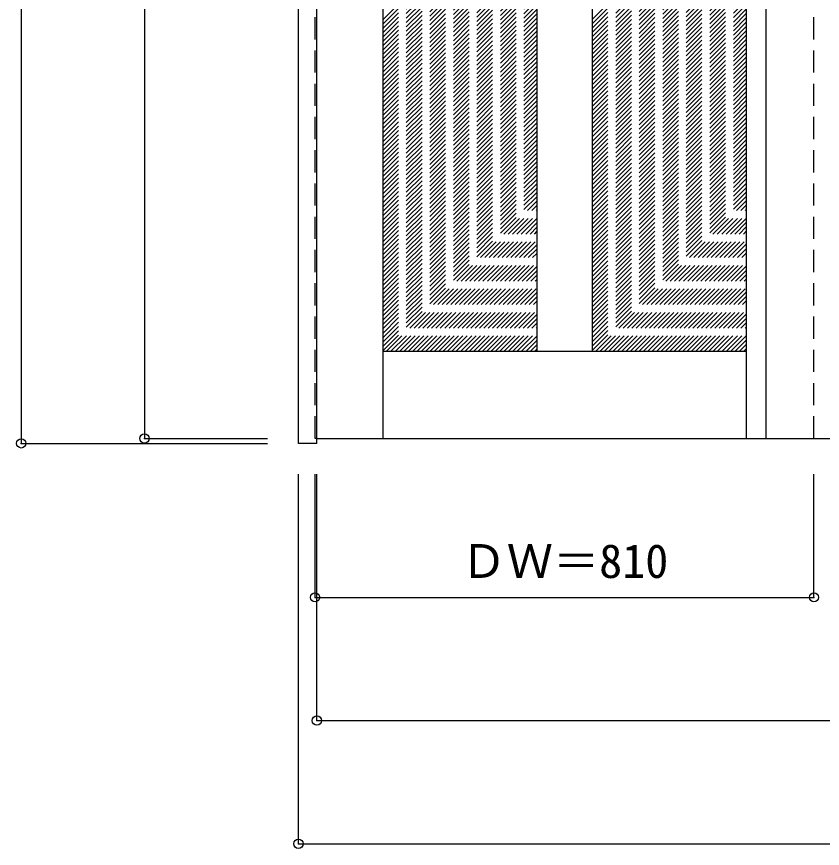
# Model space of a CAD drawing. Units: millimetres, scale not verified. Extents: x -1693 to 1939, y -1645 to 1055.
# Drawn here: x -1606 to -298, y -1645 to -294 of the extents above; entities that cross this region are included whole.
import ezdxf
from ezdxf.enums import TextEntityAlignment as Align

# ---------------------------------------------------------------- set-up
doc = ezdxf.new("R2010")
doc.units = ezdxf.units.MM
doc.header["$LTSCALE"] = 30
doc.header["$PDMODE"] = 32
doc.header["$PDSIZE"] = 15
doc.linetypes.add('DASHED1', pattern=[1.8, 1.2, -0.6])
doc.layers.add('0-0', color=4, linetype='DASHED1')
doc.layers.add('0-1_寸法', color=7, linetype='Continuous')
doc.styles.add('ＭＳ ゴシック', font='')
doc.styles.get('ＭＳ ゴシック').set_extended_font_data('MS Gothic')

msp = doc.modelspace()

# ---------------------------------------------------------------- linework, layer by layer
at = {"layer": '0-0', "color": 3, "linetype": 'Continuous'}
for p, q in [((-1118.86, -987.28), (-1118.86, 1047.72)), ((-1011.86, 1003.72), (-1011.86, -979.28)), ((-421.86, 1003.72), (-421.86, -979.28)), ((-389.86, 1003.72), (-389.86, -979.28)), ((-761.86, 868.72), (-761.86, -838.28)), ((-671.86, 868.72), (-671.86, -838.28)), ((-421.86, -838.28), (-1011.86, -838.28)), ((-1118.86, -979.28), (1152.14, -979.28))]:
    msp.add_line(p, q, dxfattribs=at)
at = {"layer": '0-0'}
for p, q in [((-1121.86, -979.28), (-1121.86, 1003.72)), ((-311.86, -979.28), (-311.86, 1003.72)), ((-1011.86, -299.49), (-761.86, -49.49)), ((-671.86, -298.9), (-421.86, -48.9)), ((-1011.86, -306.56), (-761.86, -56.56)), ((-1011.86, -313.63), (-761.86, -63.63)), ((-671.86, -305.97), (-421.86, -55.97)), ((-671.86, -313.04), (-421.86, -63.04)), ((-1011.86, -320.7), (-761.86, -70.7)), ((-1011.86, -327.77), (-761.86, -77.77)), ((-671.86, -320.11), (-421.86, -70.11)), ((-671.86, -327.18), (-421.86, -77.18)), ((-1011.86, -334.84), (-761.86, -84.84)), ((-1011.86, -341.91), (-761.86, -91.91)), ((-671.86, -334.25), (-421.86, -84.25)), ((-671.86, -341.32), (-421.86, -91.32)), ((-1011.86, -348.98), (-761.86, -98.98)), ((-1011.86, -356.06), (-761.86, -106.06)), ((-671.86, -348.4), (-421.86, -98.4)), ((-671.86, -355.47), (-421.86, -105.47)), ((-1011.86, -363.13), (-761.86, -113.13)), ((-1011.86, -370.2), (-761.86, -120.2)), ((-671.86, -362.54), (-421.86, -112.54)), ((-671.86, -369.61), (-421.86, -119.61)), ((-1011.86, -377.27), (-761.86, -127.27)), ((-1011.86, -384.34), (-761.86, -134.34)), ((-671.86, -376.68), (-421.86, -126.68)), ((-671.86, -383.75), (-421.86, -133.75)), ((-1011.86, -391.41), (-761.86, -141.41)), ((-1011.86, -398.48), (-761.86, -148.48)), ((-671.86, -390.82), (-421.86, -140.82)), ((-671.86, -397.89), (-421.86, -147.89)), ((-1011.86, -405.55), (-761.86, -155.55)), ((-671.86, -404.96), (-421.86, -154.96)), ((-671.86, -412.03), (-421.86, -162.03)), ((-1011.86, -412.62), (-761.86, -162.62)), ((-1011.86, -419.69), (-761.86, -169.69)), ((-671.86, -419.11), (-421.86, -169.11)), ((-1011.86, -426.77), (-761.86, -176.77)), ((-1011.86, -433.84), (-761.86, -183.84)), ((-671.86, -426.18), (-421.86, -176.18)), ((-671.86, -433.25), (-421.86, -183.25)), ((-1011.86, -440.91), (-761.86, -190.91)), ((-1011.86, -447.98), (-761.86, -197.98)), ((-671.86, -440.32), (-421.86, -190.32)), ((-671.86, -447.39), (-421.86, -197.39)), ((-1011.86, -455.05), (-761.86, -205.05)), ((-1011.86, -462.12), (-761.86, -212.12)), ((-671.86, -454.46), (-421.86, -204.46)), ((-671.86, -461.53), (-421.86, -211.53)), ((-1011.86, -469.19), (-761.86, -219.19)), ((-1011.86, -476.26), (-761.86, -226.26)), ((-671.86, -468.6), (-421.86, -218.6)), ((-671.86, -475.67), (-421.86, -225.67)), ((-1011.86, -483.33), (-761.86, -233.33)), ((-1011.86, -490.41), (-761.86, -240.41)), ((-671.86, -482.75), (-421.86, -232.75)), ((-671.86, -489.82), (-421.86, -239.82)), ((-1011.86, -497.48), (-761.86, -247.48)), ((-1011.86, -504.55), (-761.86, -254.55)), ((-671.86, -496.89), (-421.86, -246.89)), ((-671.86, -503.96), (-421.86, -253.96)), ((-1011.86, -511.62), (-761.86, -261.62)), ((-1011.86, -518.69), (-761.86, -268.69)), ((-671.86, -511.03), (-421.86, -261.03)), ((-671.86, -518.1), (-421.86, -268.1)), ((-1011.86, -525.76), (-761.86, -275.76)), ((-1011.86, -532.83), (-761.86, -282.83)), ((-671.86, -525.17), (-421.86, -275.17)), ((-671.86, -532.24), (-421.86, -282.24)), ((-1011.86, -539.9), (-761.86, -289.9)), ((-1011.86, -546.97), (-761.86, -296.97)), ((-671.86, -539.31), (-421.86, -289.31)), ((-671.86, -546.39), (-421.86, -296.39)), ((-1011.86, -554.04), (-761.86, -304.04)), ((-671.86, -553.46), (-421.86, -303.46)), ((-671.86, -560.53), (-421.86, -310.53)), ((-1011.86, -561.12), (-761.86, -311.12)), ((-1011.86, -568.19), (-761.86, -318.19)), ((-671.86, -567.6), (-421.86, -317.6)), ((-1011.86, -575.26), (-761.86, -325.26)), ((-1011.86, -582.33), (-761.86, -332.33)), ((-671.86, -574.67), (-421.86, -324.67)), ((-671.86, -581.74), (-421.86, -331.74)), ((-1011.86, -589.4), (-761.86, -339.4)), ((-1011.86, -596.47), (-761.86, -346.47)), ((-671.86, -588.81), (-421.86, -338.81)), ((-671.86, -595.88), (-421.86, -345.88)), ((-1011.86, -603.54), (-761.86, -353.54)), ((-1011.86, -610.61), (-761.86, -360.61)), ((-671.86, -602.95), (-421.86, -352.95)), ((-671.86, -610.02), (-421.86, -360.02)), ((-1011.86, -617.68), (-761.86, -367.68)), ((-1011.86, -624.76), (-761.86, -374.76)), ((-671.86, -617.1), (-421.86, -367.1)), ((-671.86, -624.17), (-421.86, -374.17)), ((-1011.86, -631.83), (-761.86, -381.83)), ((-1011.86, -638.9), (-761.86, -388.9)), ((-671.86, -631.24), (-421.86, -381.24)), ((-671.86, -638.31), (-421.86, -388.31)), ((-1011.86, -645.97), (-761.86, -395.97)), ((-1011.86, -653.04), (-761.86, -403.04)), ((-671.86, -645.38), (-421.86, -395.38)), ((-671.86, -652.45), (-421.86, -402.45)), ((-1011.86, -660.11), (-761.86, -410.11)), ((-1011.86, -667.18), (-761.86, -417.18)), ((-671.86, -659.52), (-421.86, -409.52)), ((-671.86, -666.59), (-421.86, -416.59)), ((-1011.86, -674.25), (-761.86, -424.25)), ((-1011.86, -681.32), (-761.86, -431.32)), ((-671.86, -673.66), (-421.86, -423.66)), ((-671.86, -680.74), (-421.86, -430.74)), ((-1011.86, -688.4), (-761.86, -438.4)), ((-1011.86, -695.47), (-761.86, -445.47)), ((-671.86, -687.81), (-421.86, -437.81)), ((-671.86, -694.88), (-421.86, -444.88)), ((-1011.86, -702.54), (-761.86, -452.54)), ((-671.86, -701.95), (-421.86, -451.95)), ((-671.86, -709.02), (-421.86, -459.02)), ((-1011.86, -709.61), (-761.86, -459.61)), ((-1011.86, -716.68), (-761.86, -466.68)), ((-671.86, -716.09), (-421.86, -466.09)), ((-1011.86, -723.75), (-761.86, -473.75)), ((-1011.86, -730.82), (-761.86, -480.82)), ((-671.86, -723.16), (-421.86, -473.16)), ((-671.86, -730.23), (-421.86, -480.23)), ((-1011.86, -737.89), (-761.86, -487.89)), ((-1011.86, -744.96), (-761.86, -494.96)), ((-671.86, -737.3), (-421.86, -487.3)), ((-671.86, -744.37), (-421.86, -494.37)), ((-1011.86, -752.03), (-761.86, -502.03)), ((-1011.86, -759.11), (-761.86, -509.11)), ((-671.86, -751.45), (-421.86, -501.45)), ((-671.86, -758.52), (-421.86, -508.52)), ((-1011.86, -766.18), (-761.86, -516.18)), ((-1011.86, -773.25), (-761.86, -523.25)), ((-671.86, -765.59), (-421.86, -515.59)), ((-671.86, -772.66), (-421.86, -522.66)), ((-1011.86, -780.32), (-761.86, -530.32)), ((-1011.86, -787.39), (-761.86, -537.39)), ((-671.86, -779.73), (-421.86, -529.73)), ((-671.86, -786.8), (-421.86, -536.8)), ((-1011.86, -794.46), (-761.86, -544.46)), ((-1011.86, -801.53), (-761.86, -551.53)), ((-671.86, -793.87), (-421.86, -543.87)), ((-671.86, -800.94), (-421.86, -550.94)), ((-1011.86, -808.6), (-761.86, -558.6)), ((-1011.86, -815.67), (-761.86, -565.67)), ((-671.86, -808.01), (-421.86, -558.01)), ((-671.86, -815.09), (-421.86, -565.09)), ((-1011.86, -822.75), (-761.86, -572.75)), ((-1011.86, -829.82), (-761.86, -579.82)), ((-671.86, -822.16), (-421.86, -572.16)), ((-671.86, -829.23), (-421.86, -579.23)), ((-1011.86, -836.89), (-761.86, -586.89)), ((-1006.18, -838.28), (-761.86, -593.96)), ((-671.86, -836.3), (-421.86, -586.3)), ((-666.77, -838.28), (-421.86, -593.37)), ((-999.11, -838.28), (-761.86, -601.03)), ((-659.7, -838.28), (-421.86, -600.44)), ((-652.63, -838.28), (-421.86, -607.51)), ((-992.04, -838.28), (-761.86, -608.1)), ((-984.97, -838.28), (-761.86, -615.17)), ((-645.56, -838.28), (-421.86, -614.58)), ((-977.9, -838.28), (-761.86, -622.24)), ((-970.83, -838.28), (-761.86, -629.31)), ((-638.49, -838.28), (-421.86, -621.65)), ((-631.41, -838.28), (-421.86, -628.73)), ((-963.76, -838.28), (-761.86, -636.39)), ((-956.68, -838.28), (-761.86, -643.46)), ((-624.34, -838.28), (-421.86, -635.8)), ((-617.27, -838.28), (-421.86, -642.87)), ((-949.61, -838.28), (-761.86, -650.53)), ((-942.54, -838.28), (-761.86, -657.6)), ((-610.2, -838.28), (-421.86, -649.94)), ((-603.13, -838.28), (-421.86, -657.01)), ((-935.47, -838.28), (-761.86, -664.67)), ((-928.4, -838.28), (-761.86, -671.74)), ((-596.06, -838.28), (-421.86, -664.08)), ((-588.99, -838.28), (-421.86, -671.15)), ((-921.33, -838.28), (-761.86, -678.81)), ((-914.26, -838.28), (-761.86, -685.88)), ((-581.92, -838.28), (-421.86, -678.22)), ((-574.85, -838.28), (-421.86, -685.29)), ((-907.19, -838.28), (-761.86, -692.95)), ((-900.12, -838.28), (-761.86, -700.02)), ((-567.78, -838.28), (-421.86, -692.36)), ((-560.7, -838.28), (-421.86, -699.44)), ((-893.04, -838.28), (-761.86, -707.1)), ((-885.97, -838.28), (-761.86, -714.17)), ((-553.63, -838.28), (-421.86, -706.51)), ((-546.56, -838.28), (-421.86, -713.58)), ((-878.9, -838.28), (-761.86, -721.24)), ((-871.83, -838.28), (-761.86, -728.31)), ((-539.49, -838.28), (-421.86, -720.65)), ((-532.42, -838.28), (-421.86, -727.72)), ((-864.76, -838.28), (-761.86, -735.38)), ((-857.69, -838.28), (-761.86, -742.45)), ((-525.35, -838.28), (-421.86, -734.79)), ((-518.28, -838.28), (-421.86, -741.86)), ((-850.62, -838.28), (-761.86, -749.52)), ((-511.21, -838.28), (-421.86, -748.93)), ((-504.14, -838.28), (-421.86, -756)), ((-843.55, -838.28), (-761.86, -756.59)), ((-836.48, -838.28), (-761.86, -763.66)), ((-497.06, -838.28), (-421.86, -763.08)), ((-829.4, -838.28), (-761.86, -770.74)), ((-822.33, -838.28), (-761.86, -777.81)), ((-489.99, -838.28), (-421.86, -770.15)), ((-482.92, -838.28), (-421.86, -777.22)), ((-815.26, -838.28), (-761.86, -784.88)), ((-808.19, -838.28), (-761.86, -791.95)), ((-475.85, -838.28), (-421.86, -784.29)), ((-468.78, -838.28), (-421.86, -791.36)), ((-801.12, -838.28), (-761.86, -799.02)), ((-794.05, -838.28), (-761.86, -806.09)), ((-461.71, -838.28), (-421.86, -798.43)), ((-454.64, -838.28), (-421.86, -805.5)), ((-786.98, -838.28), (-761.86, -813.16)), ((-779.91, -838.28), (-761.86, -820.23)), ((-447.57, -838.28), (-421.86, -812.57)), ((-440.5, -838.28), (-421.86, -819.64)), ((-772.84, -838.28), (-761.86, -827.3)), ((-765.77, -838.28), (-761.86, -834.37)), ((-433.42, -838.28), (-421.86, -826.72)), ((-426.35, -838.28), (-421.86, -833.79)), ((-1118.86, -979.28), (-1121.86, -979.28))]:
    msp.add_line(p, q, dxfattribs=at)
at = {"layer": '0-0', "color": 3, "linetype": 'Continuous'}
msp.add_lwpolyline([(-1118.86, -987.28), (-1148.86, -987.28), (-1148.86, 1047.72)], dxfattribs=at)
at = {"layer": '0-1_寸法', "color": 4}
for p, q in [((-1598.86, 1047.72), (-1598.86, -987.28)), ((-1398.86, 1003.72), (-1398.86, -979.28)), ((-1398.86, -979.28), (-1198.86, -979.28)), ((-1598.86, -987.28), (-1198.86, -987.28)), ((-1148.86, -1637.28), (-1148.86, -1037.28)), ((-1121.86, -1237.28), (-1121.86, -1037.28)), ((-1118.86, -1437.28), (-1118.86, -1037.28)), ((-311.86, -1237.28), (-311.86, -1037.28)), ((-1121.86, -1237.28), (-311.86, -1237.28)), ((-1118.86, -1437.28), (1091.14, -1437.28)), ((-1148.86, -1637.28), (1931.14, -1637.28))]:
    msp.add_line(p, q, dxfattribs=at)
at = {"layer": '0-1_寸法'}
for p in [(-1398.86, -979.28), (-1598.86, -987.28), (-1121.86, -1237.28), (-311.86, -1237.28), (-1118.86, -1437.28), (-1148.86, -1637.28)]:
    msp.add_point(p, dxfattribs=at)

# ---------------------------------------------------------------- texts
at = {"layer": '0-1_寸法', "style": 'ＭＳ ゴシック'}
msp.add_text('ＤＷ＝810', height=54.99, dxfattribs=at).set_placement((-885.61, -1222.28), align=Align.BOTTOM_LEFT)

doc.saveas('drawing.dxf')
